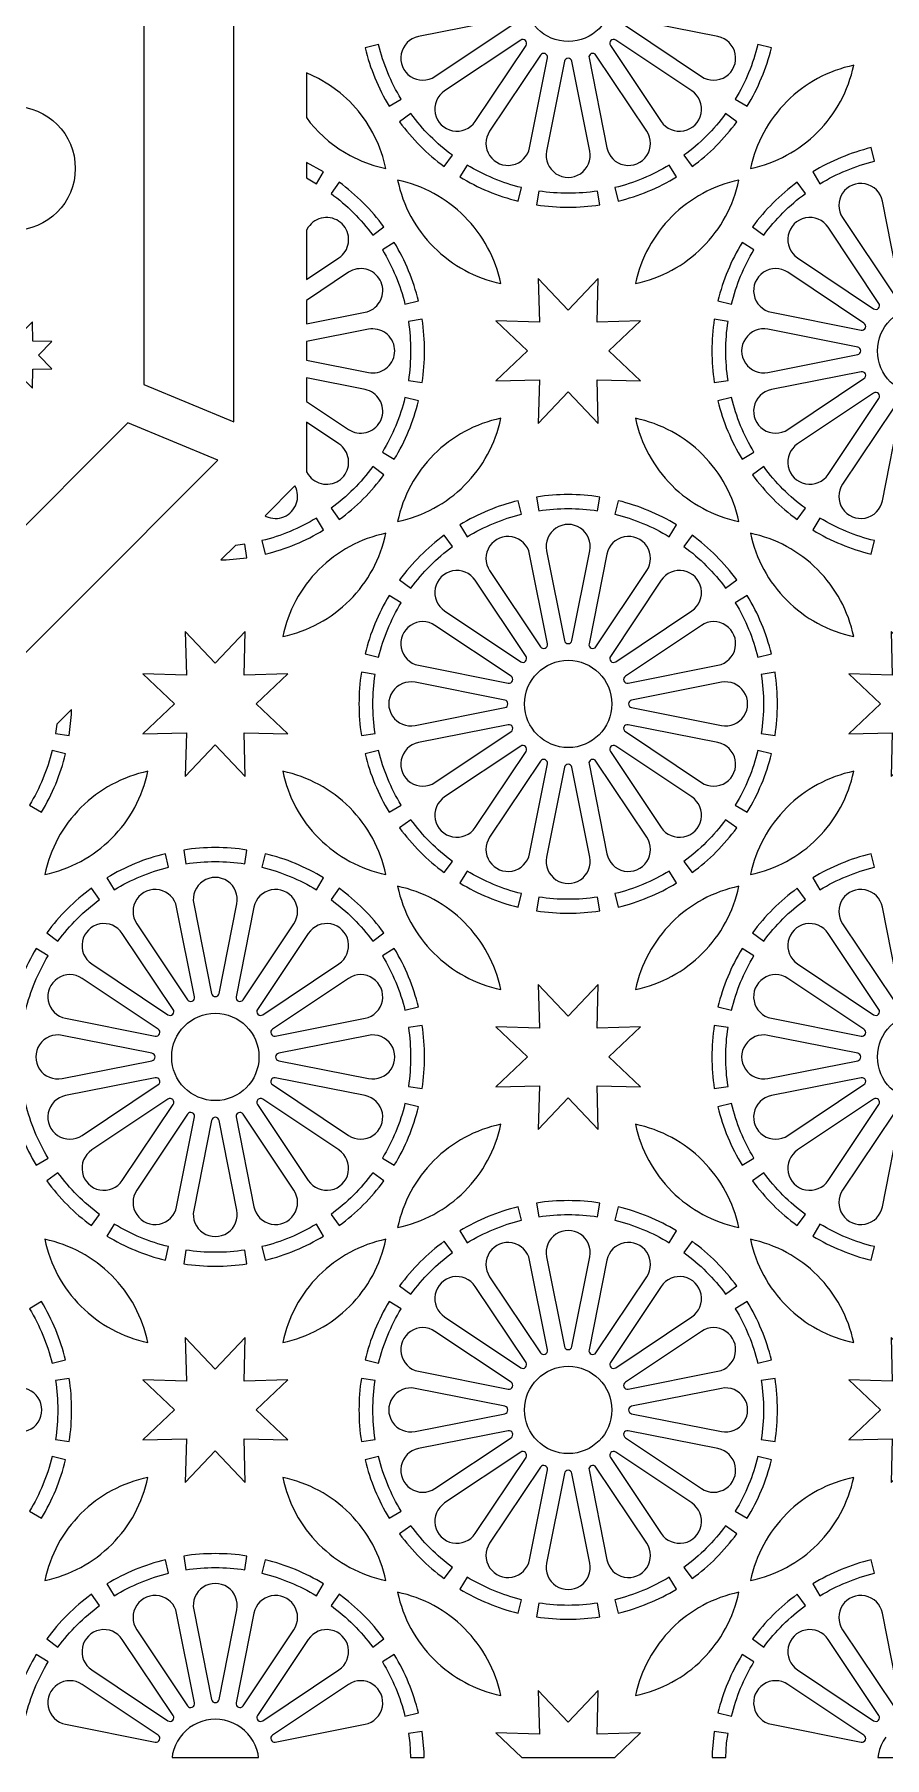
# Model space of a CAD drawing. Header units: millimetres. Extents: x 0 to 1400, y 170 to 1220.
# Drawn here: x 874.2 to 1042.8, y 346 to 687.7 of the extents above; entities that cross this region are included whole.
import ezdxf

# ---------------------------------------------------------------- set-up
doc = ezdxf.new("R2010")
doc.units = ezdxf.units.MM
doc.layers.add('CUT', color=1, linetype='CONTINUOUS')

msp = doc.modelspace()

# ---------------------------------------------------------------- linework, layer by layer
at = {"layer": 'CUT'}
for points in [[(895.9, 690.8), (895.9, 618.276), (913.75, 610.883), (913.75, 690.8)], [(928.15, 671.189), (928.901, 670.18), (930.629, 668.274), (932.534, 666.547), (934.598, 665.011), (936.8, 663.683), (939.121, 662.575), (941.538, 661.698), (943.91, 661.09), (943.302, 663.462), (942.425, 665.879), (941.317, 668.2), (939.989, 670.402), (938.453, 672.466), (936.726, 674.371), (934.82, 676.099), (932.757, 677.634), (930.556, 678.962), (928.15, 680.089)], [(928.15, 659.231), (928.501, 659.065), (930.131, 658.075), (931.562, 660.43), (928.15, 662.272)], [(928.15, 639.077), (934.581, 643.374), (934.946, 643.647), (935.279, 643.953), (935.579, 644.295), (935.843, 644.664), (936.065, 645.059), (936.246, 645.475), (936.383, 645.908), (936.474, 646.353), (936.518, 646.805), (936.516, 647.258), (936.466, 647.709), (936.37, 648.152), (936.228, 648.584), (936.042, 648.998), (935.815, 649.39), (935.548, 649.757), (935.244, 650.094), (934.907, 650.398), (934.54, 650.665), (934.148, 650.892), (933.734, 651.078), (933.302, 651.22), (932.859, 651.316), (932.408, 651.366), (931.955, 651.368), (931.503, 651.324), (931.058, 651.233), (930.625, 651.096), (930.209, 650.915), (929.814, 650.693), (929.445, 650.429), (929.103, 650.129), (928.797, 649.796), (928.524, 649.431), (928.15, 648.871)], [(928.15, 630.279), (939.775, 632.591), (940.217, 632.704), (940.643, 632.86), (941.05, 633.06), (941.435, 633.301), (941.792, 633.581), (942.118, 633.896), (942.41, 634.243), (942.665, 634.619), (942.878, 635.02), (943.05, 635.44), (943.176, 635.875), (943.257, 636.322), (943.291, 636.775), (943.278, 637.228), (943.218, 637.677), (943.111, 638.119), (942.96, 638.546), (942.765, 638.956), (942.528, 639.344), (942.253, 639.703), (941.941, 640.034), (941.597, 640.33), (941.224, 640.588), (940.826, 640.806), (940.408, 640.982), (939.974, 641.114), (939.529, 641.201), (939.076, 641.24), (938.623, 641.232), (938.172, 641.177), (937.731, 641.076), (937.301, 640.929), (936.889, 640.739), (936.497, 640.506), (928.15, 634.928)], [(988.161, 624.925), (994.442, 630.876), (985.793, 630.643), (986.026, 639.292), (980.075, 633.011), (974.124, 639.292), (974.357, 630.643), (965.708, 630.876), (971.989, 624.925), (965.708, 618.974), (974.357, 619.207), (974.124, 610.558), (980.075, 616.839), (986.026, 610.558), (985.793, 619.207), (994.442, 618.974)], [(875.012, 624.086), (877.675, 626.811), (873.865, 626.856), (873.821, 630.666), (871.095, 628.003), (868.37, 630.666), (868.325, 626.856), (864.515, 626.811), (867.178, 624.086), (864.515, 621.361), (868.325, 621.316), (868.37, 617.506), (871.095, 620.169), (873.821, 617.506), (873.865, 621.316), (877.675, 621.361)], [(928.15, 623.089), (940.449, 620.642), (940.899, 620.577), (941.353, 620.558), (941.805, 620.587), (942.253, 620.662), (942.69, 620.784), (943.112, 620.95), (943.515, 621.16), (943.893, 621.409), (944.244, 621.697), (944.563, 622.02), (944.847, 622.375), (945.093, 622.756), (945.297, 623.161), (945.459, 623.585), (945.576, 624.023), (945.645, 624.472), (945.669, 624.925), (945.645, 625.378), (945.576, 625.827), (945.459, 626.265), (945.297, 626.689), (945.093, 627.094), (944.847, 627.475), (944.563, 627.83), (944.244, 628.153), (943.893, 628.441), (943.515, 628.69), (943.112, 628.9), (942.69, 629.066), (942.253, 629.188), (941.805, 629.263), (941.353, 629.292), (940.899, 629.273), (940.449, 629.208), (928.15, 626.761)], [(928.15, 614.922), (936.497, 609.344), (936.889, 609.111), (937.301, 608.921), (937.731, 608.774), (938.172, 608.673), (938.623, 608.618), (939.076, 608.61), (939.529, 608.649), (939.974, 608.736), (940.408, 608.868), (940.826, 609.044), (941.224, 609.262), (941.597, 609.52), (941.941, 609.816), (942.253, 610.147), (942.528, 610.506), (942.765, 610.894), (942.96, 611.304), (943.111, 611.731), (943.218, 612.173), (943.278, 612.622), (943.291, 613.075), (943.257, 613.528), (943.176, 613.975), (943.05, 614.41), (942.878, 614.83), (942.665, 615.231), (942.41, 615.607), (942.118, 615.954), (941.792, 616.269), (941.435, 616.549), (941.05, 616.79), (940.643, 616.99), (940.217, 617.146), (939.775, 617.259), (928.15, 619.571)], [(892.743, 610.655), (841.461, 559.373), (854.083, 546.751), (910.593, 603.261)], [(928.15, 600.979), (928.524, 600.419), (928.797, 600.054), (929.103, 599.721), (929.445, 599.421), (929.814, 599.157), (930.209, 598.935), (930.625, 598.754), (931.058, 598.617), (931.503, 598.526), (931.955, 598.482), (932.408, 598.484), (932.859, 598.534), (933.302, 598.63), (933.734, 598.772), (934.148, 598.958), (934.54, 599.185), (934.907, 599.452), (935.244, 599.756), (935.548, 600.093), (935.815, 600.46), (936.042, 600.852), (936.228, 601.266), (936.37, 601.698), (936.466, 602.141), (936.516, 602.592), (936.518, 603.045), (936.474, 603.497), (936.383, 603.942), (936.246, 604.375), (936.065, 604.791), (935.843, 605.186), (935.579, 605.555), (935.279, 605.897), (934.946, 606.203), (934.581, 606.476), (928.15, 610.773)], [(919.941, 592.244), (920.17, 592.122), (920.59, 591.95), (921.025, 591.824), (921.472, 591.743), (921.925, 591.709), (922.378, 591.722), (922.827, 591.782), (923.269, 591.889), (923.696, 592.04), (924.106, 592.235), (924.494, 592.472), (924.853, 592.747), (925.184, 593.059), (925.48, 593.403), (925.738, 593.776), (925.956, 594.174), (926.132, 594.592), (926.264, 595.026), (926.351, 595.471), (926.39, 595.924), (926.382, 596.377), (926.327, 596.828), (926.226, 597.269), (926.08, 597.698), (925.852, 598.156)], [(911.172, 583.474), (912.195, 583.474), (916.339, 583.9), (915.918, 586.623), (914.061, 586.337)], [(918.161, 554.925), (924.442, 560.876), (915.793, 560.643), (916.026, 569.292), (910.075, 563.011), (904.124, 569.292), (904.357, 560.643), (895.708, 560.876), (901.989, 554.925), (895.708, 548.974), (904.357, 549.207), (904.124, 540.558), (910.075, 546.839), (916.026, 540.558), (915.793, 549.207), (924.442, 548.974)], [(1058.161, 554.925), (1064.442, 560.876), (1055.793, 560.643), (1056.026, 569.292), (1050.075, 563.011), (1044.124, 569.292), (1044.357, 560.643), (1035.708, 560.876), (1041.989, 554.925), (1035.708, 548.974), (1044.357, 549.207), (1044.124, 540.558), (1050.075, 546.839), (1056.026, 540.558), (1055.793, 549.207), (1064.442, 548.974)], [(878.663, 550.939), (878.377, 549.082), (881.1, 548.661), (881.526, 552.805), (881.526, 553.828)], [(988.161, 484.925), (994.442, 490.876), (985.793, 490.643), (986.026, 499.292), (980.075, 493.011), (974.124, 499.292), (974.357, 490.643), (965.708, 490.876), (971.989, 484.925), (965.708, 478.974), (974.357, 479.207), (974.124, 470.558), (980.075, 476.839), (986.026, 470.558), (985.793, 479.207), (994.442, 478.974)], [(918.161, 414.925), (924.442, 420.876), (915.793, 420.643), (916.026, 429.292), (910.075, 423.011), (904.124, 429.292), (904.357, 420.643), (895.708, 420.876), (901.989, 414.925), (895.708, 408.974), (904.357, 409.207), (904.124, 400.558), (910.075, 406.839), (916.026, 400.558), (915.793, 409.207), (924.442, 408.974)], [(1058.161, 414.925), (1064.442, 420.876), (1055.793, 420.643), (1056.026, 429.292), (1050.075, 423.011), (1044.124, 429.292), (1044.357, 420.643), (1035.708, 420.876), (1041.989, 414.925), (1035.708, 408.974), (1044.357, 409.207), (1044.124, 400.558), (1050.075, 406.839), (1056.026, 400.558), (1055.793, 409.207), (1064.442, 408.974)], [(989.296, 346), (994.442, 350.876), (985.793, 350.643), (986.026, 359.292), (980.075, 353.011), (974.124, 359.292), (974.357, 350.643), (965.708, 350.876), (970.854, 346)], [(918.657, 346), (918.543, 346.724), (918.308, 347.6), (917.983, 348.446), (917.572, 349.253), (917.078, 350.013), (916.508, 350.718), (915.868, 351.358), (915.163, 351.928), (914.403, 352.422), (913.596, 352.833), (912.75, 353.158), (911.874, 353.393), (910.98, 353.534), (910.075, 353.582), (909.17, 353.534), (908.276, 353.393), (907.4, 353.158), (906.554, 352.833), (905.747, 352.422), (904.987, 351.928), (904.282, 351.358), (903.642, 350.718), (903.072, 350.013), (902.578, 349.253), (902.167, 348.446), (901.842, 347.6), (901.607, 346.724), (901.493, 346)], [(951.526, 346), (951.526, 347.045), (951.1, 351.189), (948.377, 350.768), (948.668, 348.884), (948.815, 346)], [(1011.335, 346), (1011.482, 348.884), (1011.773, 350.768), (1009.05, 351.189), (1008.624, 347.045), (1008.624, 346)]]:
    msp.add_lwpolyline(points, close=True, dxfattribs=at)
for points in [[(968.176, 690.799), (950.373, 687.258, 1.2185033), (953.651, 679.343), (968.743, 689.428, 0.8206798)], [(991.407, 689.428), (1006.499, 679.343, 1.2185033), (1009.777, 687.258), (991.974, 690.799, 0.8206798)], [(946.925, 674.869, -0.0758398), (942.453, 685.666), (939.772, 685.012, 0.0759046), (944.566, 673.436)], [(970.66, 686.56), (955.568, 676.475, 1.2185039), (961.625, 670.418), (971.71, 685.51, 0.8206772)], [(974.578, 683.593), (964.493, 668.501, 1.2185033), (972.408, 665.223), (975.949, 683.026, 0.8206798)], [(984.201, 683.026), (987.742, 665.223, 1.2185033), (995.657, 668.501), (985.572, 683.593, 0.8206798)], [(988.44, 685.51), (998.525, 670.418, 1.2185039), (1004.582, 676.475), (989.49, 686.56, 0.8206772)], [(1017.697, 685.666, -0.0758398), (1013.225, 674.869), (1015.584, 673.436, 0.0759046), (1020.378, 685.012)], [(979.333, 682.352), (975.792, 664.549, 1.2185037), (984.358, 664.549), (980.817, 682.352, 0.8206783)], [(1016.233, 661.083, 0.1456685), (1029.521, 668.274, 0.1456685), (1036.712, 681.562, 0.1456685), (1023.424, 674.371, 0.1456685)], [(957.123, 663.71, -0.0758399), (948.86, 671.973), (946.633, 670.343, 0.0759044), (955.493, 661.483)], [(1011.29, 671.973, -0.0758399), (1003.027, 663.71), (1004.657, 661.483, 0.0759044), (1013.517, 670.343)], [(1030.019, 658.075, -0.0758398), (1040.816, 662.547), (1040.162, 665.228, 0.0759046), (1028.586, 660.434)], [(970.816, 657.303, -0.0758398), (960.019, 661.775), (958.586, 659.416, 0.0759046), (970.162, 654.622)], [(1000.131, 661.775, -0.0758398), (989.334, 657.303), (989.988, 654.622, 0.0759046), (1001.564, 659.416)], [(933.027, 656.14, -0.0758399), (941.29, 647.877), (943.517, 649.507, 0.0759044), (934.657, 658.367)], [(946.233, 658.767, 0.1456685), (953.424, 645.479, 0.1456685), (966.712, 638.288, 0.1456685), (959.521, 651.576, 0.1456685)], [(985.918, 656.623, -0.0758397), (974.232, 656.623), (973.811, 653.896, 0.0759046), (986.339, 653.896)], [(1013.917, 658.767, 0.1456685), (1000.629, 651.576, 0.1456685), (993.438, 638.288, 0.1456685), (1006.726, 645.479, 0.1456685)], [(1018.86, 647.877, -0.0758399), (1027.123, 656.14), (1025.493, 658.367, 0.0759044), (1016.633, 649.507)], [(1045.949, 636.824), (1042.408, 654.627, 1.2185033), (1034.493, 651.349), (1044.578, 636.257, 0.8206798)], [(1041.71, 634.34), (1031.625, 649.432, 1.2185039), (1025.568, 643.375), (1040.66, 633.29, 0.8206772)], [(943.225, 644.981, -0.0758398), (947.697, 634.184), (950.378, 634.838, 0.0759046), (945.584, 646.414)], [(1012.453, 634.184, -0.0758398), (1016.925, 644.981), (1014.566, 646.414, 0.0759046), (1009.772, 634.838)], [(1038.743, 630.422), (1023.651, 640.507, 1.2185033), (1020.373, 632.592), (1038.176, 629.051, 0.8206798)], [(948.377, 630.768, -0.0758397), (948.377, 619.082), (951.104, 618.661, 0.0759046), (951.104, 631.189)], [(1011.773, 619.082, -0.0758397), (1011.773, 630.768), (1009.046, 631.189, 0.0759046), (1009.046, 618.661)], [(1037.502, 625.667), (1019.699, 629.208, 1.2185037), (1019.699, 620.642), (1037.502, 624.183, 0.8206783)], [(1038.176, 620.799), (1020.373, 617.258, 1.2185033), (1023.651, 609.343), (1038.743, 619.428, 0.8206798)], [(947.697, 615.666, -0.0758398), (943.225, 604.869), (945.584, 603.436, 0.0759046), (950.378, 615.012)], [(1016.925, 604.869, -0.0758398), (1012.453, 615.666), (1009.772, 615.012, 0.0759046), (1014.566, 603.436)], [(1040.66, 616.56), (1025.568, 606.475, 1.2185039), (1031.625, 600.418), (1041.71, 615.51, 0.8206772)], [(1044.578, 613.593), (1034.493, 598.501, 1.2185033), (1042.408, 595.223), (1045.949, 613.026, 0.8206798)], [(946.233, 591.083, 0.1456685), (959.521, 598.274, 0.1456685), (966.712, 611.562, 0.1456685), (953.424, 604.371, 0.1456685)], [(1013.917, 591.083, 0.1456685), (1006.726, 604.371, 0.1456685), (993.438, 611.562, 0.1456685), (1000.629, 598.274, 0.1456685)], [(941.29, 601.973, -0.0758399), (933.027, 593.71), (934.657, 591.483, 0.0759044), (943.517, 600.343)], [(1027.123, 593.71, -0.0758399), (1018.86, 601.973), (1016.633, 600.343, 0.0759044), (1025.493, 591.483)], [(960.019, 588.075, -0.0758398), (970.816, 592.547), (970.162, 595.228, 0.0759046), (958.586, 590.434)], [(974.232, 593.227, -0.0758397), (985.918, 593.227), (986.339, 595.954, 0.0759046), (973.811, 595.954)], [(989.334, 592.547, -0.0758398), (1000.131, 588.075), (1001.564, 590.434, 0.0759046), (989.988, 595.228)], [(930.131, 591.775, -0.0758398), (919.334, 587.303), (919.988, 584.622, 0.0759046), (931.564, 589.416)], [(1040.816, 587.303, -0.0758398), (1030.019, 591.775), (1028.586, 589.416, 0.0759046), (1040.162, 584.622)], [(943.917, 588.767, 0.1456685), (930.629, 581.576, 0.1456685), (923.438, 568.288, 0.1456685), (936.726, 575.479, 0.1456685)], [(948.86, 577.877, -0.0758399), (957.123, 586.14), (955.493, 588.367, 0.0759044), (946.633, 579.507)], [(975.949, 566.824), (972.408, 584.627, 1.2185033), (964.493, 581.349), (974.578, 566.257, 0.8206798)], [(980.817, 567.498), (984.358, 585.301, 1.2185037), (975.792, 585.301), (979.333, 567.498, 0.8206783)], [(985.572, 566.257), (995.657, 581.349, 1.2185033), (987.742, 584.627), (984.201, 566.824, 0.8206798)], [(1003.027, 586.14, -0.0758399), (1011.29, 577.877), (1013.517, 579.507, 0.0759044), (1004.657, 588.367)], [(1016.233, 588.767, 0.1456685), (1023.424, 575.479, 0.1456685), (1036.712, 568.288, 0.1456685), (1029.521, 581.576, 0.1456685)], [(971.71, 564.34), (961.625, 579.432, 1.2185039), (955.568, 573.375), (970.66, 563.29, 0.8206772)], [(989.49, 563.29), (1004.582, 573.375, 1.2185039), (998.525, 579.432), (988.44, 564.34, 0.8206772)], [(942.453, 564.184, -0.0758398), (946.925, 574.981), (944.566, 576.414, 0.0759046), (939.772, 564.838)], [(1013.225, 574.981, -0.0758398), (1017.697, 564.184), (1020.378, 564.838, 0.0759046), (1015.584, 576.414)], [(968.743, 560.422), (953.651, 570.507, 1.2185033), (950.373, 562.592), (968.176, 559.051, 0.8206798)], [(991.974, 559.051), (1009.777, 562.592, 1.2185033), (1006.499, 570.507), (991.407, 560.422, 0.8206798)], [(941.773, 549.082, -0.0758397), (941.773, 560.768), (939.046, 561.189, 0.0759046), (939.046, 548.661)], [(1018.377, 560.768, -0.0758397), (1018.377, 549.082), (1021.104, 548.661, 0.0759046), (1021.104, 561.189)], [(967.502, 555.667), (949.699, 559.208, 1.2185037), (949.699, 550.642), (967.502, 554.183, 0.8206783)], [(992.648, 554.183), (1010.451, 550.642, 1.2185037), (1010.451, 559.208), (992.648, 555.667, 0.8206783)], [(968.176, 550.799), (950.373, 547.258, 1.2185033), (953.651, 539.343), (968.743, 549.428, 0.8206798)], [(991.407, 549.428), (1006.499, 539.343, 1.2185033), (1009.777, 547.258), (991.974, 550.799, 0.8206798)], [(970.66, 546.56), (955.568, 536.475, 1.2185039), (961.625, 530.418), (971.71, 545.51, 0.8206772)], [(988.44, 545.51), (998.525, 530.418, 1.2185039), (1004.582, 536.475), (989.49, 546.56, 0.8206772)], [(877.697, 545.666, -0.0758398), (873.225, 534.869), (875.584, 533.436, 0.0759046), (880.378, 545.012)], [(946.925, 534.869, -0.0758398), (942.453, 545.666), (939.772, 545.012, 0.0759046), (944.566, 533.436)], [(974.578, 543.593), (964.493, 528.501, 1.2185033), (972.408, 525.223), (975.949, 543.026, 0.8206798)], [(984.201, 543.026), (987.742, 525.223, 1.2185033), (995.657, 528.501), (985.572, 543.593, 0.8206798)], [(1017.697, 545.666, -0.0758398), (1013.225, 534.869), (1015.584, 533.436, 0.0759046), (1020.378, 545.012)], [(876.233, 521.083, 0.1456685), (889.521, 528.274, 0.1456685), (896.712, 541.562, 0.1456685), (883.424, 534.371, 0.1456685)], [(943.917, 521.083, 0.1456685), (936.726, 534.371, 0.1456685), (923.438, 541.562, 0.1456685), (930.629, 528.274, 0.1456685)], [(979.333, 542.352), (975.792, 524.549, 1.2185037), (984.358, 524.549), (980.817, 542.352, 0.8206783)], [(1016.233, 521.083, 0.1456685), (1029.521, 528.274, 0.1456685), (1036.712, 541.562, 0.1456685), (1023.424, 534.371, 0.1456685)], [(957.123, 523.71, -0.0758399), (948.86, 531.973), (946.633, 530.343, 0.0759044), (955.493, 521.483)], [(1011.29, 531.973, -0.0758399), (1003.027, 523.71), (1004.657, 521.483, 0.0759044), (1013.517, 530.343)], [(904.232, 523.227, -0.0758397), (915.918, 523.227), (916.339, 525.954, 0.0759046), (903.811, 525.954)], [(890.019, 518.075, -0.0758398), (900.816, 522.547), (900.162, 525.228, 0.0759046), (888.586, 520.434)], [(919.334, 522.547, -0.0758398), (930.131, 518.075), (931.564, 520.434, 0.0759046), (919.988, 525.228)], [(1030.019, 518.075, -0.0758398), (1040.816, 522.547), (1040.162, 525.228, 0.0759046), (1028.586, 520.434)], [(910.817, 497.498), (914.358, 515.301, 1.2185037), (905.792, 515.301), (909.333, 497.498, 0.8206783)], [(970.816, 517.303, -0.0758398), (960.019, 521.775), (958.586, 519.416, 0.0759046), (970.162, 514.622)], [(1000.131, 521.775, -0.0758398), (989.334, 517.303), (989.988, 514.622, 0.0759046), (1001.564, 519.416)], [(878.86, 507.877, -0.0758399), (887.123, 516.14), (885.493, 518.367, 0.0759044), (876.633, 509.507)], [(905.949, 496.824), (902.408, 514.627, 1.2185033), (894.493, 511.349), (904.578, 496.257, 0.8206798)], [(915.572, 496.257), (925.657, 511.349, 1.2185033), (917.742, 514.627), (914.201, 496.824, 0.8206798)], [(933.027, 516.14, -0.0758399), (941.29, 507.877), (943.517, 509.507, 0.0759044), (934.657, 518.367)], [(946.233, 518.767, 0.1456685), (953.424, 505.479, 0.1456685), (966.712, 498.288, 0.1456685), (959.521, 511.576, 0.1456685)], [(985.918, 516.623, -0.0758397), (974.232, 516.623), (973.811, 513.896, 0.0759046), (986.339, 513.896)], [(1013.917, 518.767, 0.1456685), (1000.629, 511.576, 0.1456685), (993.438, 498.288, 0.1456685), (1006.726, 505.479, 0.1456685)], [(1018.86, 507.877, -0.0758399), (1027.123, 516.14), (1025.493, 518.367, 0.0759044), (1016.633, 509.507)], [(1045.949, 496.824), (1042.408, 514.627, 1.2185033), (1034.493, 511.349), (1044.578, 496.257, 0.8206798)], [(901.71, 494.34), (891.625, 509.432, 1.2185039), (885.568, 503.375), (900.66, 493.29, 0.8206772)], [(919.49, 493.29), (934.582, 503.375, 1.2185039), (928.525, 509.432), (918.44, 494.34, 0.8206772)], [(1041.71, 494.34), (1031.625, 509.432, 1.2185039), (1025.568, 503.375), (1040.66, 493.29, 0.8206772)], [(872.453, 494.184, -0.0758398), (876.925, 504.981), (874.566, 506.414, 0.0759046), (869.772, 494.838)], [(943.225, 504.981, -0.0758398), (947.697, 494.184), (950.378, 494.838, 0.0759046), (945.584, 506.414)], [(1012.453, 494.184, -0.0758398), (1016.925, 504.981), (1014.566, 506.414, 0.0759046), (1009.772, 494.838)], [(898.743, 490.422), (883.651, 500.507, 1.2185033), (880.373, 492.592), (898.176, 489.051, 0.8206798)], [(921.974, 489.051), (939.777, 492.592, 1.2185033), (936.499, 500.507), (921.407, 490.422, 0.8206798)], [(1038.743, 490.422), (1023.651, 500.507, 1.2185033), (1020.373, 492.592), (1038.176, 489.051, 0.8206798)], [(897.502, 485.667), (879.699, 489.208, 1.2185037), (879.699, 480.642), (897.502, 484.183, 0.8206783)], [(922.648, 484.183), (940.451, 480.642, 1.2185037), (940.451, 489.208), (922.648, 485.667, 0.8206783)], [(948.377, 490.768, -0.0758397), (948.377, 479.082), (951.104, 478.661, 0.0759046), (951.104, 491.189)], [(1011.773, 479.082, -0.0758397), (1011.773, 490.768), (1009.046, 491.189, 0.0759046), (1009.046, 478.661)], [(1037.502, 485.667), (1019.699, 489.208, 1.2185037), (1019.699, 480.642), (1037.502, 484.183, 0.8206783)], [(898.176, 480.799), (880.373, 477.258, 1.2185033), (883.651, 469.343), (898.743, 479.428, 0.8206798)], [(921.407, 479.428), (936.499, 469.343, 1.2185033), (939.777, 477.258), (921.974, 480.799, 0.8206798)], [(1038.176, 480.799), (1020.373, 477.258, 1.2185033), (1023.651, 469.343), (1038.743, 479.428, 0.8206798)], [(876.925, 464.869, -0.0758398), (872.453, 475.666), (869.772, 475.012, 0.0759046), (874.566, 463.436)], [(900.66, 476.56), (885.568, 466.475, 1.2185039), (891.625, 460.418), (901.71, 475.51, 0.8206772)], [(918.44, 475.51), (928.525, 460.418, 1.2185039), (934.582, 466.475), (919.49, 476.56, 0.8206772)], [(947.697, 475.666, -0.0758398), (943.225, 464.869), (945.584, 463.436, 0.0759046), (950.378, 475.012)], [(1016.925, 464.869, -0.0758398), (1012.453, 475.666), (1009.772, 475.012, 0.0759046), (1014.566, 463.436)], [(1040.66, 476.56), (1025.568, 466.475, 1.2185039), (1031.625, 460.418), (1041.71, 475.51, 0.8206772)], [(904.578, 473.593), (894.493, 458.501, 1.2185033), (902.408, 455.223), (905.949, 473.026, 0.8206798)], [(909.333, 472.352), (905.792, 454.549, 1.2185037), (914.358, 454.549), (910.817, 472.352, 0.8206783)], [(914.201, 473.026), (917.742, 455.223, 1.2185033), (925.657, 458.501), (915.572, 473.593, 0.8206798)], [(946.233, 451.083, 0.1456685), (959.521, 458.274, 0.1456685), (966.712, 471.562, 0.1456685), (953.424, 464.371, 0.1456685)], [(1013.917, 451.083, 0.1456685), (1006.726, 464.371, 0.1456685), (993.438, 471.562, 0.1456685), (1000.629, 458.274, 0.1456685)], [(1044.578, 473.593), (1034.493, 458.501, 1.2185033), (1042.408, 455.223), (1045.949, 473.026, 0.8206798)], [(887.123, 453.71, -0.0758399), (878.86, 461.973), (876.633, 460.343, 0.0759044), (885.493, 451.483)], [(941.29, 461.973, -0.0758399), (933.027, 453.71), (934.657, 451.483, 0.0759044), (943.517, 460.343)], [(1027.123, 453.71, -0.0758399), (1018.86, 461.973), (1016.633, 460.343, 0.0759044), (1025.493, 451.483)], [(960.019, 448.075, -0.0758398), (970.816, 452.547), (970.162, 455.228, 0.0759046), (958.586, 450.434)], [(974.232, 453.227, -0.0758397), (985.918, 453.227), (986.339, 455.954, 0.0759046), (973.811, 455.954)], [(989.334, 452.547, -0.0758398), (1000.131, 448.075), (1001.564, 450.434, 0.0759046), (989.988, 455.228)], [(900.816, 447.303, -0.0758398), (890.019, 451.775), (888.586, 449.416, 0.0759046), (900.162, 444.622)], [(930.131, 451.775, -0.0758398), (919.334, 447.303), (919.988, 444.622, 0.0759046), (931.564, 449.416)], [(1040.816, 447.303, -0.0758398), (1030.019, 451.775), (1028.586, 449.416, 0.0759046), (1040.162, 444.622)], [(876.233, 448.767, 0.1456685), (883.424, 435.479, 0.1456685), (896.712, 428.288, 0.1456685), (889.521, 441.576, 0.1456685)], [(943.917, 448.767, 0.1456685), (930.629, 441.576, 0.1456685), (923.438, 428.288, 0.1456685), (936.726, 435.479, 0.1456685)], [(948.86, 437.877, -0.0758399), (957.123, 446.14), (955.493, 448.367, 0.0759044), (946.633, 439.507)], [(975.949, 426.824), (972.408, 444.627, 1.2185033), (964.493, 441.349), (974.578, 426.257, 0.8206798)], [(980.817, 427.498), (984.358, 445.301, 1.2185037), (975.792, 445.301), (979.333, 427.498, 0.8206783)], [(985.572, 426.257), (995.657, 441.349, 1.2185033), (987.742, 444.627), (984.201, 426.824, 0.8206798)], [(1003.027, 446.14, -0.0758399), (1011.29, 437.877), (1013.517, 439.507, 0.0759044), (1004.657, 448.367)], [(1016.233, 448.767, 0.1456685), (1023.424, 435.479, 0.1456685), (1036.712, 428.288, 0.1456685), (1029.521, 441.576, 0.1456685)], [(915.918, 446.623, -0.0758397), (904.232, 446.623), (903.811, 443.896, 0.0759046), (916.339, 443.896)], [(971.71, 424.34), (961.625, 439.432, 1.2185039), (955.568, 433.375), (970.66, 423.29, 0.8206772)], [(989.49, 423.29), (1004.582, 433.375, 1.2185039), (998.525, 439.432), (988.44, 424.34, 0.8206772)], [(873.225, 434.981, -0.0758398), (877.697, 424.184), (880.378, 424.838, 0.0759046), (875.584, 436.414)], [(942.453, 424.184, -0.0758398), (946.925, 434.981), (944.566, 436.414, 0.0759046), (939.772, 424.838)], [(1013.225, 434.981, -0.0758398), (1017.697, 424.184), (1020.378, 424.838, 0.0759046), (1015.584, 436.414)], [(968.743, 420.422), (953.651, 430.507, 1.2185033), (950.373, 422.592), (968.176, 419.051, 0.8206798)], [(991.974, 419.051), (1009.777, 422.592, 1.2185033), (1006.499, 430.507), (991.407, 420.422, 0.8206798)], [(878.377, 420.768, -0.0758397), (878.377, 409.082), (881.104, 408.661, 0.0759046), (881.104, 421.189)], [(941.773, 409.082, -0.0758397), (941.773, 420.768), (939.046, 421.189, 0.0759046), (939.046, 408.661)], [(1018.377, 420.768, -0.0758397), (1018.377, 409.082), (1021.104, 408.661, 0.0759046), (1021.104, 421.189)], [(852.648, 414.183), (870.451, 410.642, 1.2185037), (870.451, 419.208), (852.648, 415.667, 0.8206783)], [(967.502, 415.667), (949.699, 419.208, 1.2185037), (949.699, 410.642), (967.502, 414.183, 0.8206783)], [(992.648, 414.183), (1010.451, 410.642, 1.2185037), (1010.451, 419.208), (992.648, 415.667, 0.8206783)], [(968.176, 410.799), (950.373, 407.258, 1.2185033), (953.651, 399.343), (968.743, 409.428, 0.8206798)], [(991.407, 409.428), (1006.499, 399.343, 1.2185033), (1009.777, 407.258), (991.974, 410.799, 0.8206798)], [(970.66, 406.56), (955.568, 396.475, 1.2185039), (961.625, 390.418), (971.71, 405.51, 0.8206772)], [(988.44, 405.51), (998.525, 390.418, 1.2185039), (1004.582, 396.475), (989.49, 406.56, 0.8206772)], [(877.697, 405.666, -0.0758398), (873.225, 394.869), (875.584, 393.436, 0.0759046), (880.378, 405.012)], [(946.925, 394.869, -0.0758398), (942.453, 405.666), (939.772, 405.012, 0.0759046), (944.566, 393.436)], [(974.578, 403.593), (964.493, 388.501, 1.2185033), (972.408, 385.223), (975.949, 403.026, 0.8206798)], [(984.201, 403.026), (987.742, 385.223, 1.2185033), (995.657, 388.501), (985.572, 403.593, 0.8206798)], [(1017.697, 405.666, -0.0758398), (1013.225, 394.869), (1015.584, 393.436, 0.0759046), (1020.378, 405.012)], [(876.233, 381.083, 0.1456685), (889.521, 388.274, 0.1456685), (896.712, 401.562, 0.1456685), (883.424, 394.371, 0.1456685)], [(943.917, 381.083, 0.1456685), (936.726, 394.371, 0.1456685), (923.438, 401.562, 0.1456685), (930.629, 388.274, 0.1456685)], [(979.333, 402.352), (975.792, 384.549, 1.2185037), (984.358, 384.549), (980.817, 402.352, 0.8206783)], [(1016.233, 381.083, 0.1456685), (1029.521, 388.274, 0.1456685), (1036.712, 401.562, 0.1456685), (1023.424, 394.371, 0.1456685)], [(957.123, 383.71, -0.0758399), (948.86, 391.973), (946.633, 390.343, 0.0759044), (955.493, 381.483)], [(1011.29, 391.973, -0.0758399), (1003.027, 383.71), (1004.657, 381.483, 0.0759044), (1013.517, 390.343)], [(904.232, 383.227, -0.0758397), (915.918, 383.227), (916.339, 385.954, 0.0759046), (903.811, 385.954)], [(890.019, 378.075, -0.0758398), (900.816, 382.547), (900.162, 385.228, 0.0759046), (888.586, 380.434)], [(919.334, 382.547, -0.0758398), (930.131, 378.075), (931.564, 380.434, 0.0759046), (919.988, 385.228)], [(1030.019, 378.075, -0.0758398), (1040.816, 382.547), (1040.162, 385.228, 0.0759046), (1028.586, 380.434)], [(910.817, 357.498), (914.358, 375.301, 1.2185037), (905.792, 375.301), (909.333, 357.498, 0.8206783)], [(970.816, 377.303, -0.0758398), (960.019, 381.775), (958.586, 379.416, 0.0759046), (970.162, 374.622)], [(1000.131, 381.775, -0.0758398), (989.334, 377.303), (989.988, 374.622, 0.0759046), (1001.564, 379.416)], [(878.86, 367.877, -0.0758399), (887.123, 376.14), (885.493, 378.367, 0.0759044), (876.633, 369.507)], [(905.949, 356.824), (902.408, 374.627, 1.2185033), (894.493, 371.349), (904.578, 356.257, 0.8206798)], [(915.572, 356.257), (925.657, 371.349, 1.2185033), (917.742, 374.627), (914.201, 356.824, 0.8206798)], [(933.027, 376.14, -0.0758399), (941.29, 367.877), (943.517, 369.507, 0.0759044), (934.657, 378.367)], [(946.233, 378.767, 0.1456685), (953.424, 365.479, 0.1456685), (966.712, 358.288, 0.1456685), (959.521, 371.576, 0.1456685)], [(985.918, 376.623, -0.0758397), (974.232, 376.623), (973.811, 373.896, 0.0759046), (986.339, 373.896)], [(1013.917, 378.767, 0.1456685), (1000.629, 371.576, 0.1456685), (993.438, 358.288, 0.1456685), (1006.726, 365.479, 0.1456685)], [(1018.86, 367.877, -0.0758399), (1027.123, 376.14), (1025.493, 378.367, 0.0759044), (1016.633, 369.507)], [(1045.949, 356.824), (1042.408, 374.627, 1.2185033), (1034.493, 371.349), (1044.578, 356.257, 0.8206798)], [(901.71, 354.34), (891.625, 369.432, 1.2185039), (885.568, 363.375), (900.66, 353.29, 0.8206772)], [(919.49, 353.29), (934.582, 363.375, 1.2185039), (928.525, 369.432), (918.44, 354.34, 0.8206772)], [(1041.71, 354.34), (1031.625, 369.432, 1.2185039), (1025.568, 363.375), (1040.66, 353.29, 0.8206772)], [(872.453, 354.184, -0.0758398), (876.925, 364.981), (874.566, 366.414, 0.0759046), (869.772, 354.838)], [(943.225, 364.981, -0.0758398), (947.697, 354.184), (950.378, 354.838, 0.0759046), (945.584, 366.414)], [(1012.453, 354.184, -0.0758398), (1016.925, 364.981), (1014.566, 366.414, 0.0759046), (1009.772, 354.838)], [(898.743, 350.422), (883.651, 360.507, 1.2185033), (880.373, 352.592), (898.176, 349.051, 0.8206798)], [(921.974, 349.051), (939.777, 352.592, 1.2185033), (936.499, 360.507), (921.407, 350.422, 0.8206798)], [(1038.743, 350.422), (1023.651, 360.507, 1.2185033), (1020.373, 352.592), (1038.176, 349.051, 0.8206798)]]:
    msp.add_lwpolyline(points, format="xyb", close=True, dxfattribs=at)
msp.add_lwpolyline([(1043.072, 350.013), (1042.578, 349.253), (1042.167, 348.446), (1041.842, 347.6), (1041.607, 346.724), (1041.493, 346), (1058.657, 346)], dxfattribs=at)
for centre, radius in [((980.075, 694.925), 8.657), ((869.996, 661.126), 12.3), ((1050.075, 624.925), 8.657), ((980.075, 554.925), 8.657), ((910.075, 484.925), 8.657), ((1050.075, 484.925), 8.657), ((980.075, 414.925), 8.657)]:
    msp.add_circle(centre, radius, dxfattribs=at)

doc.saveas('drawing.dxf')
